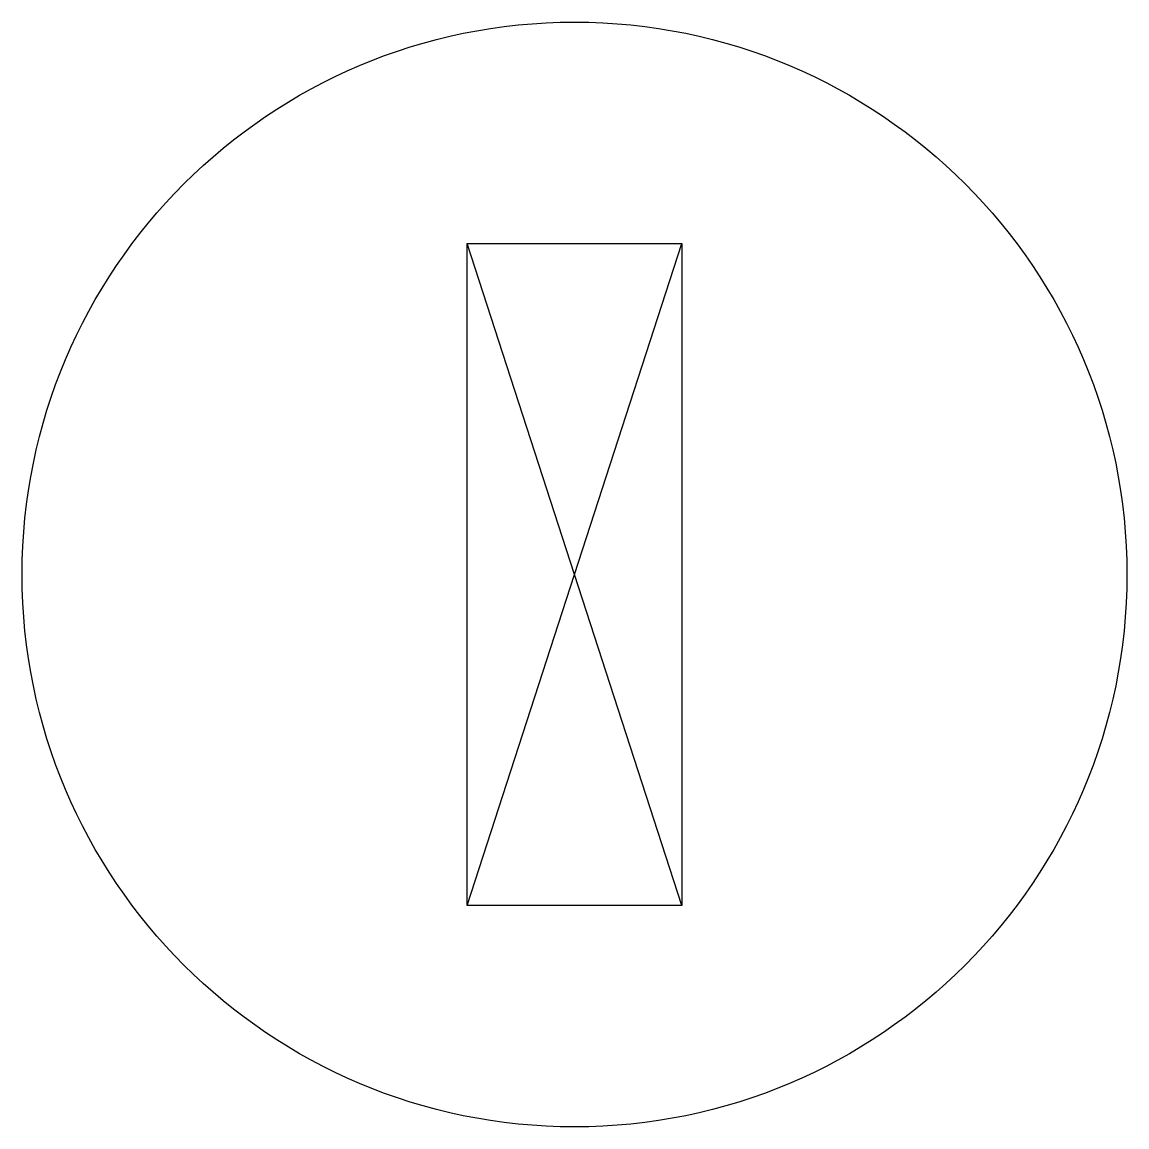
# Model space of a CAD drawing. Header units: millimetres. Extents: x 4.8 to 19.8, y -92.5 to -77.5.
import ezdxf

# ---------------------------------------------------------------- set-up
doc = ezdxf.new("R2010")
doc.units = ezdxf.units.MM
doc.layers.get('0').update_dxf_attribs({"linetype": 'CONTINUOUS'})

msp = doc.modelspace()

# ---------------------------------------------------------------- linework, layer by layer
for p, q in [((10.868, -89.492), (10.868, -80.508)), ((10.868, -80.508), (13.786, -80.508)), ((13.786, -89.492), (10.868, -80.508)), ((10.868, -89.492), (13.786, -80.508)), ((13.786, -80.508), (13.786, -89.492)), ((13.786, -89.492), (10.868, -89.492))]:
    msp.add_line(p, q)
msp.add_circle((12.327, -85), 7.5)

doc.saveas('drawing.dxf')
